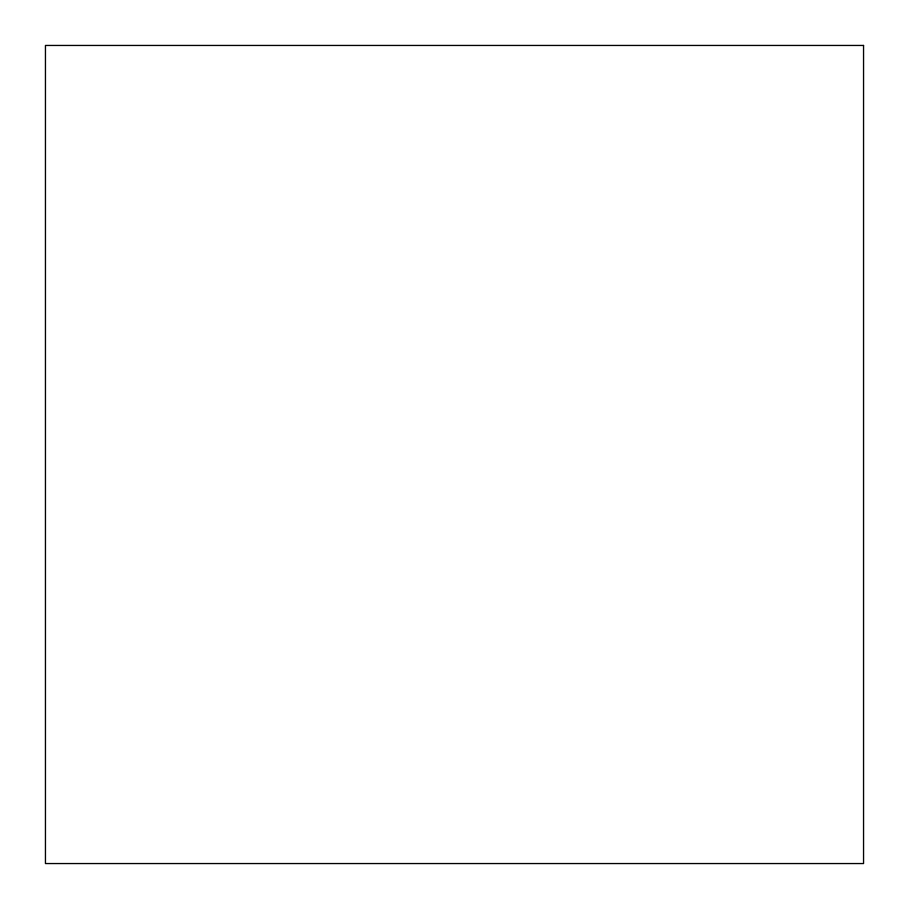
<?xml version="1.0" encoding="UTF-8"?>
<svg xmlns="http://www.w3.org/2000/svg" width="909" height="909" viewBox="0 0 909 909"><rect width="100%" height="100%" fill="white"/><g stroke="black" fill="none" stroke-linecap="round" stroke-linejoin="round"><path stroke-width="1.36" d="M863.55 45.45L45.45 45.45L45.45 863.55L863.55 863.55L863.55 45.45"/></g></svg>
